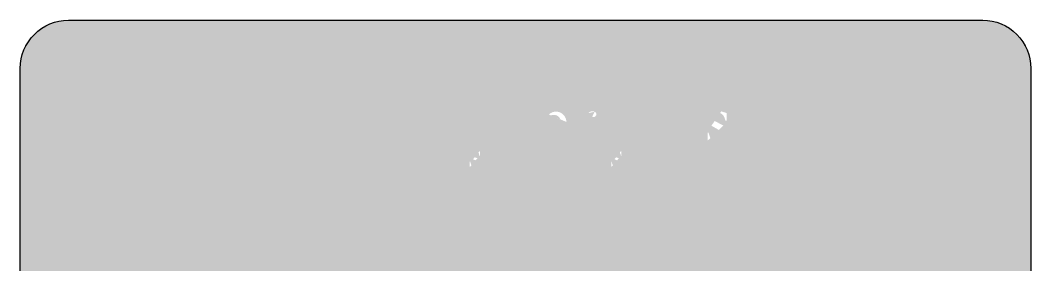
# Model space of a CAD drawing. Header units: millimetres. Extents: x 1969 to 2074, y 2991 to 3097.
# Drawn here: x 1969 to 2074, y 3071.5 to 3096.9 of the extents above; entities that cross this region are included whole.
import ezdxf

# ---------------------------------------------------------------- set-up
doc = ezdxf.new("R2010")
doc.units = ezdxf.units.MM
doc.layers.add('DIM', color=1, linetype='Continuous')
doc.layers.add('L18', color=4, linetype='Continuous')
doc.layers.add('GSCOLORFILL', color=7, linetype='Continuous', lineweight=0)

# ---------------------------------------------------------------- blocks, each defined once
blk = doc.blocks.new('*U400')
at = {"layer": 'GSCOLORFILL', "true_color": 0xf5f5f5, "transparency": 33554687}
blk.add_hatch(color=7, dxfattribs=at).paths.add_polyline_path([(-950, -1000), (950, -1000, 0.414214), (1050, -900), (1050, 900, 0.414214), (950, 1000), (-950, 1000, 0.414214), (-1050, 900), (-1050, -900, 0.414214)])
at = {"layer": 'GSCOLORFILL', "color": 7, "linetype": 'Continuous', "true_color": 0xf5f5f5, "transparency": 33554687}
blk.add_lwpolyline([(-950, -1000), (950, -1000, 0.414214), (1050, -900), (1050, 900, 0.414214), (950, 1000), (-950, 1000, 0.414214), (-1050, 900), (-1050, -900, 0.414214), (-950, -1000)], format="xyb", close=True, dxfattribs=at).dxf.unprotected_set("ltscale", 0)
blk.add_lwpolyline([(-950, -1000), (950, -1000, 0.414214), (1050, -900), (1050, 900, 0.414214), (950, 1000), (-950, 1000, 0.414214), (-1050, 900), (-1050, -900, 0.414214), (-950, -1000)], format="xyb", close=True, dxfattribs=at).dxf.unprotected_set("ltscale", 0)
blk = doc.blocks.new('*U399')
at = {"layer": 'GSCOLORFILL'}
h = blk.add_hatch(color=0, dxfattribs=at)
h.dxf.hatch_style = 1
edge = h.paths.add_edge_path()
edge.add_line((335.8, 99.6), (335.8, 100.8))
edge.add_line((335.8, 100.8), (356.7, 109))
edge.add_line((356.7, 109), (356.7, 12.7))
edge.add_line((356.7, 12.7), (364.4, 10.4))
edge.add_line((364.4, 10.4), (364.4, 9.3))
edge.add_line((364.4, 9.3), (345, 3.7))
edge.add_line((345, 3.7), (345, 13.9))
edge.add_line((345, 13.9), (344.7, 13.9))
edge.add_arc((323.9, 29.8), 26.2, 214.5805, 322.455, ccw=False)
edge.add_arc((335.2, 37.6), 39.9, 166.3393, 214.5805, ccw=False)
edge.add_arc((327.2, 39.5), 31.6, 67.6716, 166.3393, ccw=False)
edge.add_line((339.2, 68.8), (345, 66.4))
edge.add_line((345, 66.4), (345, 92.5))
edge.add_arc((338.1, 92.5), 6.95, 0, 87.3944)
edge.add_line((338.4, 99.4), (335.8, 99.6))
edge = h.paths.add_edge_path(flags=16)
edge.add_arc((327.7, 50.5), 17.6, 0, 158.3082)
edge.add_arc((353.9, 40), 45.8, 158.3082, 203.7643)
edge.add_arc((329.7, 29.4), 19.4, 203.7643, 323.7567)
edge.add_line((345.4, 17.9), (345.4, 50.5))
h = blk.add_hatch(color=0, dxfattribs=at)
h.dxf.hatch_style = 1
edge = h.paths.add_edge_path()
edge.add_line((-419.1, 4), (-331.3, 27.1))
edge.add_line((-331.3, 27.1), (-323.3, 39.9))
edge.add_line((-323.3, 39.9), (-337.7, 42))
edge.add_arc((-337.5, 43.5), 1.53, 128.5914, 261.889, ccw=False)
edge.add_line((-338.4, 44.7), (-309.3, 67.9))
edge.add_arc((-385.3, 163.1), 121.8, 308.5914, 325.0479)
edge.add_arc((-317.3, -5.3), 103.7, 72.0833, 175.2552)
edge.add_arc((-418, -0.3), 4.45, 104.7661, 127.1787, ccw=False)
h = blk.add_hatch(color=0, dxfattribs=at)
h.dxf.hatch_style = 1
edge = h.paths.add_edge_path()
edge.add_line((-314.5, 43.1), (-285.4, 40.4))
edge.add_arc((-285.6, 37.6), 2.79, -72.627, 84.621, ccw=False)
edge.add_line((-284.8, 35), (-326.2, 22))
edge.add_line((-326.2, 22), (-335.5, 2.9))
edge.add_line((-335.5, 2.9), (-221.3, 3.1))
edge.add_arc((-221.3, -12.4), 15.6, 61.658, 90.0888, ccw=False)
edge.add_arc((-317.3, -5.3), 103.7, 3.6446, 70.9089)
edge.add_line((-283.4, 92.6), (-314.5, 43.1))
h = blk.add_hatch(color=0, dxfattribs=at)
h.dxf.hatch_style = 1
edge = h.paths.add_edge_path()
edge.add_arc((-5.2, 84.5), 7.87, 0, 360)
edge = h.paths.add_edge_path()
edge.add_line((7.3, 6.7), (10.7, 6.7))
edge.add_line((10.7, 6.7), (10.7, 3.7))
edge.add_line((10.7, 3.7), (-18.1, 3.7))
edge.add_line((-18.1, 3.7), (-18.1, 6.7))
edge.add_line((-18.1, 6.7), (-14.6, 6.7))
edge.add_arc((-14.6, 11.7), 5, 270, 360)
edge.add_line((-9.6, 11.7), (-9.6, 54))
edge.add_arc((-16, 54), 6.32, 0, 80.3981)
edge.add_line((-14.9, 60.3), (-17.5, 60.7))
edge.add_line((-17.5, 60.7), (-17.5, 62.2))
edge.add_line((-17.5, 62.2), (2.3, 70.1))
edge.add_line((2.3, 70.1), (2.3, 11.7))
edge.add_arc((7.3, 11.7), 5, 180, 270)
h = blk.add_hatch(color=0, dxfattribs=at)
h.dxf.hatch_style = 1
edge = h.paths.add_edge_path()
edge.add_arc((-125.4, 47.9), 21.4, 0.2404, 133.805)
edge.add_line((-140.2, 63.3), (-147.6, 56.2))
edge.add_arc((-167.3, 47.9), 21.4, 23.0202, 133.805)
edge.add_line((-182.1, 63.3), (-188, 57.7))
edge.add_line((-188, 57.7), (-188, 69.3))
edge.add_line((-188, 69.3), (-206.9, 62.4))
edge.add_line((-206.9, 62.4), (-206.9, 60.7))
edge.add_line((-206.9, 60.7), (-204.9, 60))
edge.add_arc((-207.2, 52.9), 7.46, -0.2517, 71.4523, ccw=False)
edge.add_line((-199.8, 52.9), (-199.8, 10.7))
edge.add_arc((-203.8, 10.7), 4, -90, 0, ccw=False)
edge.add_line((-203.8, 6.7), (-207.6, 6.7))
edge.add_line((-207.6, 6.7), (-207.6, 3.7))
edge.add_line((-207.6, 3.7), (-179.8, 3.7))
edge.add_line((-179.8, 3.7), (-179.8, 6.7))
edge.add_line((-179.8, 6.7), (-182.1, 6.7))
edge.add_arc((-182.1, 12.2), 5.5, 180, 270, ccw=False)
edge.add_line((-187.6, 12.2), (-187.6, 48.5))
edge.add_arc((-174.9, 48.5), 12.7, 141.0873, 180, ccw=False)
edge.add_arc((-171.7, 45.9), 16.8, 85.3244, 141.0873, ccw=False)
edge.add_arc((-171.5, 48.9), 13.8, 0, 85.3244, ccw=False)
edge.add_line((-157.6, 48.9), (-157.6, 10.7))
edge.add_arc((-161.6, 10.7), 4, 270, 360, ccw=False)
edge.add_line((-161.6, 6.7), (-165.9, 6.7))
edge.add_line((-165.9, 6.7), (-165.9, 3.7))
edge.add_line((-165.9, 3.7), (-137.7, 3.7))
edge.add_line((-137.7, 3.7), (-137.7, 6.7))
edge.add_line((-137.7, 6.7), (-140.4, 6.7))
edge.add_arc((-140.4, 12.2), 5.5, 180, 270, ccw=False)
edge.add_line((-145.9, 12.2), (-145.9, 48.5))
edge.add_arc((-133.2, 48.5), 12.7, 141.0873, 180, ccw=False)
edge.add_arc((-130, 45.9), 16.8, 85.3244, 141.0873, ccw=False)
edge.add_arc((-129.8, 48.9), 13.8, 0, 85.3244, ccw=False)
edge.add_line((-115.9, 48.9), (-115.9, 10.7))
edge.add_arc((-119.9, 10.7), 4, -90, 0, ccw=False)
edge.add_line((-119.9, 6.7), (-124.1, 6.7))
edge.add_line((-124.1, 6.7), (-124.1, 3.7))
edge.add_line((-124.1, 3.7), (-95.2, 3.7))
edge.add_line((-95.2, 3.7), (-95.2, 6.7))
edge.add_line((-95.2, 6.7), (-98.5, 6.7))
edge.add_arc((-98.5, 12.2), 5.5, 180, 270, ccw=False)
edge.add_line((-104, 12.2), (-104, 47.9))
h = blk.add_hatch(color=0, dxfattribs=at)
h.dxf.hatch_style = 1
edge = h.paths.add_edge_path()
edge.add_arc((-35.5, 12.6), 2.75, 206.2373, 315.0675)
edge.add_arc((-39.1, 16.2), 7.84, 315.0675, 350.3861)
edge.add_line((-31.4, 14.9), (-28.9, 14.9))
edge.add_line((-28.9, 14.9), (-29.3, 12.3))
edge.add_arc((-39.6, 14.1), 10.4, 181.2201, 350.0909, ccw=False)
edge.add_line((-50, 13.9), (-56.6, 8.9))
edge.add_arc((-73.1, 30.9), 27.5, 281.3592, 306.899, ccw=False)
edge.add_arc((-70.4, 17.3), 13.7, 138.6036, 281.3592, ccw=False)
edge.add_arc((-55.2, 4), 33.8, 112.6892, 138.6036, ccw=False)
edge.add_line((-68.3, 35.2), (-50.1, 42.8))
edge.add_line((-50.1, 42.8), (-50.1, 59.8))
edge.add_arc((-56.5, 59.8), 6.45, 360, 437.2972)
edge.add_arc((-59.2, 48.2), 18.4, 77.2972, 129.5574)
edge.add_arc((-68.3, 59.3), 4.02, 129.5574, 191.3388)
edge.add_arc((-84.8, 55.9), 12.8, -34.2878, 11.3388, ccw=False)
edge.add_arc((-78.8, 51.8), 5.47, 144.2657, 325.7122, ccw=False)
edge.add_arc((-52.4, 32.8), 38, 86.5751, 144.2657, ccw=False)
edge.add_arc((-50.8, 58.8), 12, 0, 86.5751, ccw=False)
edge.add_line((-38.8, 58.8), (-38.8, 15))
edge.add_arc((-30.6, 15), 8.21, 180.3824, 206.2373)
edge = h.paths.add_edge_path(flags=16)
edge.add_line((-50.1, 39.5), (-67.7, 31.6))
edge.add_arc((-63.3, 22), 10.6, 114.1089, 270.1757)
edge.add_arc((-63.3, 27.9), 16.5, 270.1757, 306.7722)
edge.add_line((-53.5, 14.6), (-50.1, 17.2))
edge.add_line((-50.1, 17.2), (-50.1, 39.5))
h = blk.add_hatch(color=0, dxfattribs=at)
h.dxf.hatch_style = 1
edge = h.paths.add_edge_path()
edge.add_line((22.8, 3.7), (22.8, 6.7))
edge.add_line((22.8, 6.7), (27.1, 6.7))
edge.add_arc((27.1, 10.7), 4, 270, 360)
edge.add_line((31.1, 10.7), (31.1, 53.1))
edge.add_arc((23.7, 53.1), 7.4, 0, 71.4523)
edge.add_line((26.1, 60.1), (24.2, 60.7))
edge.add_line((24.2, 60.7), (24.2, 62.4))
edge.add_line((24.2, 62.4), (43.3, 69.4))
edge.add_line((43.3, 69.4), (43.3, 58.2))
edge.add_line((43.3, 58.2), (48.6, 63.3))
edge.add_arc((63.4, 47.9), 21.4, 0, 133.805, ccw=False)
edge.add_line((84.8, 47.9), (84.8, 12.2))
edge.add_arc((90.3, 12.2), 5.5, 180, 270)
edge.add_line((90.3, 6.7), (94, 6.7))
edge.add_line((94, 6.7), (94, 3.7))
edge.add_line((94, 3.7), (64.6, 3.7))
edge.add_line((64.6, 3.7), (64.6, 6.7))
edge.add_line((64.6, 6.7), (69.1, 6.7))
edge.add_arc((69.1, 10.7), 4, 270, 360)
edge.add_line((73.1, 10.7), (73.1, 48.9))
edge.add_arc((59.3, 48.9), 13.8, 0, 85.3244)
edge.add_arc((59, 45.9), 16.8, 85.3244, 138.4985)
edge.add_arc((56, 48.6), 12.7, 138.4985, 180)
edge.add_line((43.3, 48.6), (43.3, 12.2))
edge.add_arc((48.8, 12.2), 5.5, 180, 270)
edge.add_line((48.8, 6.7), (51.4, 6.7))
edge.add_line((51.4, 6.7), (51.4, 3.7))
edge.add_line((51.4, 3.7), (22.8, 3.7))
h = blk.add_hatch(color=0, dxfattribs=at)
h.dxf.hatch_style = 1
edge = h.paths.add_edge_path()
edge.add_line((124.3, 69.8), (124.3, 59.1))
edge.add_line((124.3, 59.1), (130.3, 66.1))
edge.add_arc((139.1, 58.7), 11.5, 65.8041, 139.7143, ccw=False)
edge.add_arc((141.4, 63.9), 5.76, -119.1379, 65.8041, ccw=False)
edge.add_arc((133.8, 50.3), 9.9, 60.8621, 146.9433)
edge.add_arc((129.9, 52.8), 5.27, 146.9433, 180)
edge.add_line((124.7, 52.8), (124.7, 12.2))
edge.add_arc((130.2, 12.2), 5.5, 180, 270)
edge.add_line((130.2, 6.7), (134.1, 6.7))
edge.add_line((134.1, 6.7), (134.1, 3.7))
edge.add_line((134.1, 3.7), (104.6, 3.7))
edge.add_line((104.6, 3.7), (104.6, 6.7))
edge.add_line((104.6, 6.7), (108.8, 6.7))
edge.add_arc((108.8, 10.7), 4, 270, 360)
edge.add_line((112.8, 10.7), (112.8, 54))
edge.add_arc((107.6, 54), 5.26, 0, 62.4475)
edge.add_line((110, 58.7), (106.1, 60.7))
edge.add_line((106.1, 60.7), (106.1, 62.2))
edge.add_line((106.1, 62.2), (124.3, 69.8))
h = blk.add_hatch(color=0, dxfattribs=at)
h.dxf.hatch_style = 1
edge = h.paths.add_edge_path(flags=16)
edge.add_arc((151.9, 37.3), 52.3, 335.4674, 384.5326)
edge.add_arc((185.5, 52.7), 15.4, 24.5326, 155.4674)
edge.add_arc((219.2, 37.3), 52.3, 155.4674, 204.5326)
edge.add_arc((185.5, 22), 15.4, 204.5326, 335.4674)
edge = h.paths.add_edge_path()
edge.add_arc((185.5, 37.3), 33.6, 0, 360)
h = blk.add_hatch(color=0, dxfattribs=at)
h.dxf.hatch_style = 1
edge = h.paths.add_edge_path(flags=16)
edge.add_line((262.7, 39.5), (245.2, 31.6))
edge.add_arc((249.5, 22), 10.6, 114.1089, 270.1757)
edge.add_arc((249.5, 27.9), 16.5, 270.1757, 306.7722)
edge.add_line((259.3, 14.6), (262.7, 17.2))
edge.add_line((262.7, 17.2), (262.7, 39.5))
edge = h.paths.add_edge_path()
edge.add_arc((273.2, 14.1), 10.4, 181.2201, 350.0909)
edge.add_line((283.5, 12.3), (283.9, 14.9))
edge.add_line((283.9, 14.9), (281.4, 14.9))
edge.add_arc((273.7, 16.2), 7.84, 315.0675, 350.3861, ccw=False)
edge.add_arc((277.3, 12.6), 2.75, 206.2373, 315.0675, ccw=False)
edge.add_arc((282.2, 15), 8.21, 180.3824, 206.2373, ccw=False)
edge.add_line((274, 15), (274, 58.8))
edge.add_arc((262, 58.8), 12, 360, 446.5751)
edge.add_arc((260.4, 32.8), 38, 86.5751, 144.2657)
edge.add_arc((234, 51.8), 5.47, 144.2657, 325.7122)
edge.add_arc((228, 55.9), 12.8, 325.7122, 371.3388)
edge.add_arc((244.5, 59.3), 4.02, 129.5574, 191.3388, ccw=False)
edge.add_arc((253.6, 48.2), 18.4, 77.2972, 129.5574, ccw=False)
edge.add_arc((256.3, 59.8), 6.45, 0, 77.2972, ccw=False)
edge.add_line((262.7, 59.8), (262.7, 42.8))
edge.add_line((262.7, 42.8), (244.5, 35.2))
edge.add_arc((257.6, 4), 33.8, 112.6892, 138.6036)
edge.add_arc((242.4, 17.3), 13.7, 138.6036, 281.3592)
edge.add_arc((239.7, 30.9), 27.5, 281.3592, 306.899)
edge.add_line((256.2, 8.9), (262.8, 13.9))
h = blk.add_hatch(color=0, dxfattribs=at)
h.dxf.hatch_style = 1
edge = h.paths.add_edge_path()
edge.add_arc((397.1, 19.2), 12.7, 274.735, 419.9668)
edge.add_line((403.5, 30.2), (386.3, 40.1))
edge.add_arc((394.3, 53.9), 16, 116.4194, 239.9668, ccw=False)
edge.add_arc((398.9, 44.6), 26.3, 73.0595, 116.4194, ccw=False)
edge.add_line((406.6, 69.8), (417.9, 66.4))
edge.add_line((417.9, 66.4), (417.9, 50.6))
edge.add_line((417.9, 50.6), (415.6, 50.6))
edge.add_line((415.6, 50.6), (413.6, 56.4))
edge.add_arc((397.6, 51.2), 16.9, 18.1801, 90.9925)
edge.add_arc((397.4, 58.5), 9.62, 90.9925, 242.0944)
edge.add_line((392.9, 50), (411, 40.4))
edge.add_arc((402.3, 23.8), 18.7, -64.5117, 62.0944, ccw=False)
edge.add_arc((396, 37), 33.3, 237.6662, 295.4883, ccw=False)
edge.add_line((378.2, 8.8), (378.2, 25.9))
edge.add_line((378.2, 25.9), (380, 25.9))
edge.add_line((380, 25.9), (383.2, 16.4))
edge.add_arc((397, 21), 14.6, 198.4297, 274.735)
h = blk.add_hatch(color=0, dxfattribs=at)
h.dxf.hatch_style = 1
h.paths.add_polyline_path([(-322.2, 29.5), (-293.3, 37.1), (-316.8, 39.2)])
h = blk.add_hatch(color=0, dxfattribs=at)
h.dxf.hatch_style = 1
h.paths.add_polyline_path([(-385.7, 2.8), (-345.3, 2.9), (-336.3, 18.9)])
h = blk.add_hatch(color=0, dxfattribs=at)
h.dxf.hatch_style = 1
edge = h.paths.add_edge_path()
edge.add_arc((-317.3, -5.3), 103.7, 179.9786, 235.9957)
edge.add_arc((-297, -85.2), 78.6, 162.5388, 184.4055, ccw=False)
edge.add_arc((2.2, -179.3), 392.2, 153.9549, 162.5388, ccw=False)
edge.add_line((-350.2, -7.1), (-419.3, -5.6))
edge.add_arc((-419.2, -0.9), 4.72, 248.1233, 268.7415, ccw=False)
h = blk.add_hatch(color=0, dxfattribs=at)
h.dxf.hatch_style = 1
edge = h.paths.add_edge_path()
edge.add_arc((-317.3, -5.3), 103.7, 242.71, 357.9543)
edge.add_arc((-226.3, 7.7), 20.9, 283.2006, 306.8159, ccw=False)
edge.add_line((-221.5, -12.6), (-281.9, -26.8))
edge.add_arc((-258.5, -126.8), 102.7, 103.2006, 145.136)
edge.add_line((-342.8, -68.1), (-353.1, -82.9))
edge.add_arc((-460, -8.4), 130.3, 316.8764, 325.136, ccw=False)
h = blk.add_hatch(color=0, dxfattribs=at)
h.dxf.hatch_style = 1
edge = h.paths.add_edge_path()
edge.add_arc((-228, -221.9), 215.7, 98.1202, 118.2809)
edge.add_arc((-302, -84.3), 59.4, 118.2809, 162.323)
edge.add_line((-358.7, -66.3), (-339.9, -7.4))
edge.add_line((-339.9, -7.4), (-258.5, -8.4))
h = blk.add_hatch(color=0, dxfattribs=at)
h.dxf.hatch_style = 1
edge = h.paths.add_edge_path()
edge.add_arc((-162.5, -16.1), 3.45, 100.8958, 132.7236)
edge.add_arc((-161, -17.6), 5.6, 132.7236, 162.5626)
edge.add_line((-166.3, -16), (-175.6, -45.5))
edge.add_line((-175.6, -45.5), (-176.5, -45.5))
edge.add_line((-176.5, -45.5), (-184.4, -22.4))
edge.add_line((-184.4, -22.4), (-184.5, -22.4))
edge.add_line((-184.5, -22.4), (-192.5, -45.5))
edge.add_line((-192.5, -45.5), (-193.3, -45.5))
edge.add_line((-193.3, -45.5), (-205, -14.5))
edge.add_arc((-207.6, -15.5), 2.83, 20.6626, 90)
edge.add_line((-207.6, -12.7), (-207.6, -11.6))
edge.add_line((-207.6, -11.6), (-196, -11.6))
edge.add_line((-196, -11.6), (-196, -12.7))
edge.add_line((-196, -12.7), (-197.2, -12.7))
edge.add_arc((-197.2, -15.6), 2.94, 90, 135.0514)
edge.add_arc((-198.6, -14.2), 0.908, 135.0514, 199.7198)
edge.add_line((-199.5, -14.5), (-191.1, -37.9))
edge.add_line((-191.1, -37.9), (-191, -37.9))
edge.add_line((-191, -37.9), (-185, -20.9))
edge.add_line((-185, -20.9), (-187.2, -15))
edge.add_arc((-190.5, -16.3), 3.6, 20.042, 90)
edge.add_line((-190.5, -12.7), (-191.5, -12.7))
edge.add_line((-191.5, -12.7), (-191.5, -11.6))
edge.add_line((-191.5, -11.6), (-177.9, -11.6))
edge.add_line((-177.9, -11.6), (-177.9, -12.7))
edge.add_line((-177.9, -12.7), (-179.8, -12.7))
edge.add_arc((-179.8, -14.9), 2.2, 90, 198.9203)
edge.add_line((-181.8, -15.6), (-174.3, -37.5))
edge.add_line((-174.3, -37.5), (-174.2, -37.5))
edge.add_line((-174.2, -37.5), (-168.7, -19.1))
edge.add_arc((-186.7, -13.7), 18.8, 343.4048, 354.832)
edge.add_arc((-170.5, -15.2), 2.5, 354.832, 450)
edge.add_line((-170.5, -12.7), (-171.8, -12.7))
edge.add_line((-171.8, -12.7), (-171.8, -11.6))
edge.add_line((-171.8, -11.6), (-163.1, -11.6))
edge.add_line((-163.1, -11.6), (-163.1, -12.7))
h = blk.add_hatch(color=0, dxfattribs=at)
h.dxf.hatch_style = 1
edge = h.paths.add_edge_path()
edge.add_line((-154.7, -12.7), (-153.2, -12.7))
edge.add_arc((-153.2, -15), 2.3, 0, 90, ccw=False)
edge.add_line((-150.9, -15), (-150.9, -41.7))
edge.add_arc((-153, -41.7), 2.1, -90, 0, ccw=False)
edge.add_line((-153, -43.8), (-154.6, -43.8))
edge.add_line((-154.6, -43.8), (-154.6, -44.9))
edge.add_line((-154.6, -44.9), (-128.4, -44.9))
edge.add_line((-128.4, -44.9), (-126.4, -36.2))
edge.add_line((-126.4, -36.2), (-127.5, -36))
edge.add_arc((-146.8, -25.5), 22, 309.0025, 331.4368, ccw=False)
edge.add_arc((-136.4, -38.3), 5.5, 270, 309.0025, ccw=False)
edge.add_line((-136.4, -43.8), (-144, -43.8))
edge.add_arc((-144, -41.8), 2, 180, 270, ccw=False)
edge.add_line((-146, -41.8), (-146, -28.9))
edge.add_line((-146, -28.9), (-140.7, -28.9))
edge.add_arc((-140.7, -33.9), 5.05, 8.7949, 90, ccw=False)
edge.add_line((-135.7, -33.2), (-135.4, -35.3))
edge.add_line((-135.4, -35.3), (-134.7, -35.3))
edge.add_line((-134.7, -35.3), (-134.7, -21.4))
edge.add_line((-134.7, -21.4), (-135.4, -21.4))
edge.add_line((-135.4, -21.4), (-135.9, -23.5))
edge.add_arc((-140.9, -22.2), 5.13, 270, 345.6149, ccw=False)
edge.add_line((-140.9, -27.3), (-146, -27.3))
edge.add_line((-146, -27.3), (-146, -12.7))
edge.add_line((-146, -12.7), (-138.2, -12.7))
edge.add_arc((-138.2, -20.9), 8.2, 36.8133, 90, ccw=False)
edge.add_line((-131.6, -16), (-128.9, -19.6))
edge.add_line((-128.9, -19.6), (-127.8, -19.5))
edge.add_line((-127.8, -19.5), (-130.2, -11.6))
edge.add_line((-130.2, -11.6), (-154.7, -11.6))
edge.add_line((-154.7, -11.6), (-154.7, -12.7))
h = blk.add_hatch(color=0, dxfattribs=at)
h.dxf.hatch_style = 1
edge = h.paths.add_edge_path()
edge.add_arc((-105.3, -19.6), 5.66, 191.1179, 251.0805)
edge.add_line((-107.1, -25), (-99.9, -27.4))
edge.add_arc((-102.9, -36.2), 9.27, -77.7144, 71.0805, ccw=False)
edge.add_arc((-104.5, -29), 16.7, 237.6857, 282.2856, ccw=False)
edge.add_line((-113.4, -43.1), (-115.3, -44.9))
edge.add_line((-115.3, -44.9), (-115.8, -44.9))
edge.add_line((-115.8, -44.9), (-115.8, -34.9))
edge.add_line((-115.8, -34.9), (-114.9, -34.9))
edge.add_line((-114.9, -34.9), (-114.1, -38))
edge.add_arc((-105.5, -35.9), 8.81, 193.5462, 300.9163)
edge.add_arc((-104.2, -38.1), 6.25, 300.9163, 429.1278)
edge.add_line((-102, -32.3), (-109.1, -29.6))
edge.add_arc((-105.8, -21), 9.17, 126.7598, 249.1278, ccw=False)
edge.add_arc((-104.3, -23.1), 11.8, 50.617, 126.7598, ccw=False)
edge.add_line((-96.8, -14), (-95.4, -12.8))
edge.add_line((-95.4, -12.8), (-94.7, -12.8))
edge.add_line((-94.7, -12.8), (-94.7, -22.6))
edge.add_line((-94.7, -22.6), (-95.6, -22.6))
edge.add_line((-95.6, -22.6), (-97.1, -17.4))
edge.add_arc((-103.9, -19.4), 7.09, 16.0583, 191.1179)
h = blk.add_hatch(color=0, dxfattribs=at)
h.dxf.hatch_style = 1
edge = h.paths.add_edge_path()
edge.add_line((-65.2, -12.7), (-65.2, -41.5))
edge.add_arc((-62.9, -41.5), 2.3, 180, 270)
edge.add_line((-62.9, -43.8), (-60.8, -43.8))
edge.add_line((-60.8, -43.8), (-60.8, -44.9))
edge.add_line((-60.8, -44.9), (-74.5, -44.9))
edge.add_line((-74.5, -44.9), (-74.5, -43.8))
edge.add_line((-74.5, -43.8), (-72.4, -43.8))
edge.add_arc((-72.4, -41.5), 2.3, 270, 360)
edge.add_line((-70.1, -41.5), (-70.1, -12.7))
edge.add_line((-70.1, -12.7), (-78.1, -12.7))
edge.add_arc((-78.1, -16.3), 3.6, 90, 144.9848)
edge.add_line((-81.1, -14.2), (-85.3, -20.2))
edge.add_line((-85.3, -20.2), (-85.9, -19.9))
edge.add_line((-85.9, -19.9), (-83.9, -10.9))
edge.add_arc((-80, -0.1), 11.5, 249.9743, 270)
edge.add_line((-80, -11.6), (-55, -11.6))
edge.add_arc((-55, -2.6), 9, 270, 292.6423)
edge.add_line((-51.6, -10.9), (-49.7, -19.9))
edge.add_line((-49.7, -19.9), (-50.4, -20.2))
edge.add_line((-50.4, -20.2), (-54, -14.6))
edge.add_arc((-57.5, -16.9), 4.2, 32.2949, 90)
edge.add_line((-57.5, -12.7), (-65.2, -12.7))
h = blk.add_hatch(color=0, dxfattribs=at)
h.dxf.hatch_style = 1
edge = h.paths.add_edge_path()
edge.add_line((-41.3, -12.7), (-39.8, -12.7))
edge.add_arc((-39.8, -15), 2.3, 0, 90, ccw=False)
edge.add_line((-37.5, -15), (-37.5, -41.7))
edge.add_arc((-39.6, -41.7), 2.1, -90, 0, ccw=False)
edge.add_line((-39.6, -43.8), (-41.2, -43.8))
edge.add_line((-41.2, -43.8), (-41.2, -44.9))
edge.add_line((-41.2, -44.9), (-15.1, -44.9))
edge.add_line((-15.1, -44.9), (-13.1, -36.2))
edge.add_line((-13.1, -36.2), (-14.1, -36))
edge.add_arc((-33.4, -25.5), 22, 309.0025, 331.4368, ccw=False)
edge.add_arc((-23, -38.3), 5.5, 270, 309.0025, ccw=False)
edge.add_line((-23, -43.8), (-30.6, -43.8))
edge.add_arc((-30.6, -41.8), 2, 180, 270, ccw=False)
edge.add_line((-32.6, -41.8), (-32.6, -28.9))
edge.add_line((-32.6, -28.9), (-27.3, -28.9))
edge.add_arc((-27.3, -33.9), 5.05, 8.7949, 90, ccw=False)
edge.add_line((-22.3, -33.2), (-22, -35.3))
edge.add_line((-22, -35.3), (-21.3, -35.3))
edge.add_line((-21.3, -35.3), (-21.3, -21.4))
edge.add_line((-21.3, -21.4), (-22, -21.4))
edge.add_line((-22, -21.4), (-22.5, -23.5))
edge.add_arc((-27.5, -22.2), 5.13, 270, 345.6149, ccw=False)
edge.add_line((-27.5, -27.3), (-32.6, -27.3))
edge.add_line((-32.6, -27.3), (-32.6, -12.7))
edge.add_line((-32.6, -12.7), (-24.8, -12.7))
edge.add_arc((-24.8, -20.9), 8.2, 36.8133, 90, ccw=False)
edge.add_line((-18.2, -16), (-15.5, -19.6))
edge.add_line((-15.5, -19.6), (-14.4, -19.5))
edge.add_line((-14.4, -19.5), (-16.8, -11.6))
edge.add_line((-16.8, -11.6), (-41.3, -11.6))
edge.add_line((-41.3, -11.6), (-41.3, -12.7))
h = blk.add_hatch(color=0, dxfattribs=at)
h.dxf.hatch_style = 1
edge = h.paths.add_edge_path()
edge.add_line((29.3, -44.9), (21.4, -44.9))
edge.add_line((21.4, -44.9), (14.1, -33.6))
edge.add_arc((7.6, -37.7), 7.7, 32.543, 90)
edge.add_line((7.6, -30), (6.9, -30))
edge.add_line((6.9, -30), (6.9, -41.6))
edge.add_arc((9.1, -41.6), 2.2, 180, 270)
edge.add_line((9.1, -43.8), (10.9, -43.8))
edge.add_line((10.9, -43.8), (10.9, -44.9))
edge.add_line((10.9, -44.9), (-1.6, -44.9))
edge.add_line((-1.6, -44.9), (-1.6, -43.8))
edge.add_line((-1.6, -43.8), (0, -43.8))
edge.add_arc((0, -41.8), 2, 270, 360)
edge.add_line((2, -41.8), (2, -14.9))
edge.add_arc((-0.2, -14.9), 2.2, 0, 90)
edge.add_line((-0.2, -12.7), (-1.4, -12.7))
edge.add_line((-1.4, -12.7), (-1.4, -11.6))
edge.add_line((-1.4, -11.6), (12.3, -11.6))
edge.add_arc((12.3, -29.6), 18, 68.9784, 90, ccw=False)
edge.add_arc((15.8, -20.6), 8.32, -66.5007, 68.9784, ccw=False)
edge.add_line((19.1, -28.2), (16.5, -29.4))
edge.add_arc((-30.1, -70.6), 62.2, 28.3538, 41.4928, ccw=False)
edge.add_arc((29.3, -38.5), 5.29, 208.3538, 270)
edge.add_line((29.3, -43.8), (29.3, -44.9))
edge = h.paths.add_edge_path(flags=16)
edge.add_line((6.9, -28.7), (10.9, -28.7))
edge.add_arc((10.9, -20.7), 8, 270, 450)
edge.add_line((10.9, -12.7), (8.9, -12.7))
edge.add_arc((8.9, -14.7), 2, 90, 180)
edge.add_line((6.9, -14.7), (6.9, -28.7))
h = blk.add_hatch(color=0, dxfattribs=at)
h.dxf.hatch_style = 1
edge = h.paths.add_edge_path()
edge.add_line((36.3, -44.9), (36.3, -43.8))
edge.add_line((36.3, -43.8), (38.1, -43.8))
edge.add_arc((38.1, -41.4), 2.4, 270, 360)
edge.add_line((40.5, -41.4), (40.5, -15.5))
edge.add_line((40.5, -15.5), (38.7, -13.6))
edge.add_arc((36.3, -16), 3.33, 45.3045, 90)
edge.add_line((36.3, -12.7), (36.3, -11.6))
edge.add_line((36.3, -11.6), (43.5, -11.6))
edge.add_line((43.5, -11.6), (67.4, -37.8))
edge.add_line((67.4, -37.8), (67.4, -15.1))
edge.add_arc((65, -15.1), 2.4, 0, 90)
edge.add_line((65, -12.7), (63.1, -12.7))
edge.add_line((63.1, -12.7), (63.1, -11.6))
edge.add_line((63.1, -11.6), (73, -11.6))
edge.add_line((73, -11.6), (73, -12.7))
edge.add_arc((73, -18.5), 5.8, 90, 124.8347)
edge.add_arc((71, -15.6), 2.31, 124.8347, 180)
edge.add_line((68.7, -15.6), (68.7, -44.9))
edge.add_line((68.7, -44.9), (67.6, -44.9))
edge.add_line((67.6, -44.9), (41.8, -16.9))
edge.add_line((41.8, -16.9), (41.8, -41))
edge.add_arc((44.6, -41), 2.8, 180, 270)
edge.add_line((44.6, -43.8), (46.2, -43.8))
edge.add_line((46.2, -43.8), (46.2, -44.9))
edge.add_line((46.2, -44.9), (36.3, -44.9))
h = blk.add_hatch(color=0, dxfattribs=at)
h.dxf.hatch_style = 1
edge = h.paths.add_edge_path()
edge.add_arc((128.5, -40.2), 3.58, 201.5193, 270)
edge.add_line((128.5, -43.8), (128.5, -44.9))
edge.add_line((128.5, -44.9), (115.9, -44.9))
edge.add_line((115.9, -44.9), (115.9, -43.8))
edge.add_line((115.9, -43.8), (118.2, -43.8))
edge.add_arc((118.2, -42), 1.8, 270, 379.3099)
edge.add_line((119.9, -41.4), (116.6, -32.2))
edge.add_line((116.6, -32.2), (105.2, -32.2))
edge.add_line((105.2, -32.2), (101.9, -41.1))
edge.add_arc((103.7, -41.7), 1.9, 160.035, 257.2794)
edge.add_arc((105.8, -32.7), 11.1, 257.2794, 270)
edge.add_line((105.8, -43.8), (105.8, -44.9))
edge.add_line((105.8, -44.9), (97.1, -44.9))
edge.add_line((97.1, -44.9), (97.1, -43.8))
edge.add_arc((97.1, -40.7), 3.11, 270, 338.9278)
edge.add_line((100, -41.8), (109.9, -16))
edge.add_line((109.9, -16), (109.1, -14.5))
edge.add_arc((104, -5.8), 10.1, 300.4493, 319.6508)
edge.add_line((111.6, -12.3), (113, -10.8))
edge.add_line((113, -10.8), (125.1, -41.6))
h.paths.add_polyline_path([(110.7, -17.4), (105.7, -30.9), (116.1, -30.9)], flags=16)
h = blk.add_hatch(color=0, dxfattribs=at)
h.dxf.hatch_style = 1
edge = h.paths.add_edge_path()
edge.add_arc((152.2, -36.7), 7.7, 180, 260.5185, ccw=False)
edge.add_line((144.5, -36.7), (144.5, -15.2))
edge.add_arc((147, -15.2), 2.5, 90, 180, ccw=False)
edge.add_line((147, -12.7), (148.7, -12.7))
edge.add_line((148.7, -12.7), (148.7, -11.6))
edge.add_line((148.7, -11.6), (136.1, -11.6))
edge.add_line((136.1, -11.6), (136.1, -12.7))
edge.add_line((136.1, -12.7), (137.3, -12.7))
edge.add_arc((137.3, -14.9), 2.2, 0, 90, ccw=False)
edge.add_line((139.5, -14.9), (139.5, -35.4))
edge.add_arc((149.3, -35.4), 9.8, 180, 254.9271)
edge.add_arc((153.1, -21.5), 24.2, 254.9271, 278.6012)
edge.add_arc((155.3, -35.9), 9.6, 278.6012, 360)
edge.add_line((164.9, -35.9), (164.9, -15.7))
edge.add_arc((167.9, -15.7), 3, 90, 180, ccw=False)
edge.add_line((167.9, -12.7), (168.9, -12.7))
edge.add_line((168.9, -12.7), (168.9, -11.6))
edge.add_line((168.9, -11.6), (158.5, -11.6))
edge.add_line((158.5, -11.6), (158.5, -12.7))
edge.add_line((158.5, -12.7), (160.9, -12.7))
edge.add_arc((160.9, -15.2), 2.5, 0, 90, ccw=False)
edge.add_line((163.4, -15.2), (163.4, -35.5))
edge.add_arc((154.4, -35.5), 9, 276.4623, 360, ccw=False)
edge.add_arc((153.6, -28.4), 16.2, 260.5185, 276.4623, ccw=False)
h = blk.add_hatch(color=0, dxfattribs=at)
h.dxf.hatch_style = 1
edge = h.paths.add_edge_path()
edge.add_arc((189.7, -23.1), 11.8, 50.617, 126.7598, ccw=False)
edge.add_line((197.1, -14), (198.5, -12.8))
edge.add_line((198.5, -12.8), (199.2, -12.8))
edge.add_line((199.2, -12.8), (199.2, -22.6))
edge.add_line((199.2, -22.6), (198.4, -22.6))
edge.add_line((198.4, -22.6), (196.9, -17.4))
edge.add_arc((190, -19.4), 7.09, 16.0583, 191.1179)
edge.add_arc((188.6, -19.6), 5.66, 191.1179, 251.0805)
edge.add_line((186.8, -25), (194, -27.4))
edge.add_arc((191, -36.2), 9.27, -77.7144, 71.0805, ccw=False)
edge.add_arc((189.4, -29), 16.7, 237.6857, 282.2856, ccw=False)
edge.add_line((180.5, -43.1), (178.6, -44.9))
edge.add_line((178.6, -44.9), (178.1, -44.9))
edge.add_line((178.1, -44.9), (178.1, -34.8))
edge.add_line((178.1, -34.8), (179, -34.8))
edge.add_line((179, -34.8), (179.8, -38))
edge.add_arc((188.4, -35.9), 8.81, 193.5462, 300.9163)
edge.add_arc((189.7, -38.1), 6.25, 300.9163, 429.1278)
edge.add_line((191.9, -32.3), (184.8, -29.6))
edge.add_arc((188.1, -21), 9.17, 126.7598, 249.1278, ccw=False)
h = blk.add_hatch(color=0, dxfattribs=at)
h.dxf.hatch_style = 1
edge = h.paths.add_edge_path()
edge.add_line((228.6, -12.7), (228.6, -41.5))
edge.add_arc((230.9, -41.5), 2.3, 180, 270)
edge.add_line((230.9, -43.8), (233, -43.8))
edge.add_line((233, -43.8), (233, -44.9))
edge.add_line((233, -44.9), (219.3, -44.9))
edge.add_line((219.3, -44.9), (219.3, -43.8))
edge.add_line((219.3, -43.8), (221.4, -43.8))
edge.add_arc((221.4, -41.5), 2.3, 270, 360)
edge.add_line((223.7, -41.5), (223.7, -12.7))
edge.add_line((223.7, -12.7), (215.7, -12.7))
edge.add_arc((215.7, -16.3), 3.6, 90, 144.9848)
edge.add_line((212.7, -14.2), (208.5, -20.2))
edge.add_line((208.5, -20.2), (207.9, -19.9))
edge.add_line((207.9, -19.9), (209.9, -10.9))
edge.add_arc((213.9, -0.1), 11.5, 249.9743, 270)
edge.add_line((213.9, -11.6), (238.8, -11.6))
edge.add_arc((238.8, -2.6), 9, 270, 292.6423)
edge.add_line((242.3, -10.9), (244.1, -19.9))
edge.add_line((244.1, -19.9), (243.4, -20.2))
edge.add_line((243.4, -20.2), (239.8, -14.6))
edge.add_arc((236.3, -16.9), 4.2, 32.2949, 90)
edge.add_line((236.3, -12.7), (228.6, -12.7))
h = blk.add_hatch(color=0, dxfattribs=at)
h.dxf.hatch_style = 1
edge = h.paths.add_edge_path()
edge.add_line((283.6, -44.9), (275.6, -44.9))
edge.add_line((275.6, -44.9), (268.4, -33.6))
edge.add_arc((261.9, -37.7), 7.7, 32.543, 90)
edge.add_line((261.9, -30), (261.2, -30))
edge.add_line((261.2, -30), (261.2, -41.6))
edge.add_arc((263.4, -41.6), 2.2, 180, 270)
edge.add_line((263.4, -43.8), (265.2, -43.8))
edge.add_line((265.2, -43.8), (265.2, -44.9))
edge.add_line((265.2, -44.9), (252.7, -44.9))
edge.add_line((252.7, -44.9), (252.7, -43.8))
edge.add_line((252.7, -43.8), (254.2, -43.8))
edge.add_arc((254.2, -41.8), 2, 270, 360)
edge.add_line((256.2, -41.8), (256.2, -14.9))
edge.add_arc((254, -14.9), 2.2, 0, 90)
edge.add_line((254, -12.7), (252.9, -12.7))
edge.add_line((252.9, -12.7), (252.9, -11.6))
edge.add_line((252.9, -11.6), (266.6, -11.6))
edge.add_arc((266.6, -29.6), 18, 68.9784, 90, ccw=False)
edge.add_arc((270.1, -20.6), 8.32, -66.5007, 68.9784, ccw=False)
edge.add_line((273.4, -28.2), (270.7, -29.4))
edge.add_arc((224.1, -70.6), 62.2, 28.3538, 41.4928, ccw=False)
edge.add_arc((283.6, -38.5), 5.29, 208.3538, 270)
edge.add_line((283.6, -43.8), (283.6, -44.9))
edge = h.paths.add_edge_path(flags=16)
edge.add_line((261.2, -28.7), (265.2, -28.7))
edge.add_arc((265.2, -20.7), 8, 270, 450)
edge.add_line((265.2, -12.7), (263.2, -12.7))
edge.add_arc((263.2, -14.7), 2, 90, 180)
edge.add_line((261.2, -14.7), (261.2, -28.7))
h = blk.add_hatch(color=0, dxfattribs=at)
h.dxf.hatch_style = 1
edge = h.paths.add_edge_path()
edge.add_arc((321, -40.2), 3.58, 201.5193, 270)
edge.add_line((321, -43.8), (321, -44.9))
edge.add_line((321, -44.9), (308.5, -44.9))
edge.add_line((308.5, -44.9), (308.5, -43.8))
edge.add_line((308.5, -43.8), (310.7, -43.8))
edge.add_arc((310.7, -42), 1.8, 270, 379.3099)
edge.add_line((312.4, -41.4), (309.2, -32.2))
edge.add_line((309.2, -32.2), (297.7, -32.2))
edge.add_line((297.7, -32.2), (294.5, -41.1))
edge.add_arc((296.3, -41.7), 1.9, 160.035, 257.2794)
edge.add_arc((298.3, -32.7), 11.1, 257.2794, 270)
edge.add_line((298.3, -43.8), (298.3, -44.9))
edge.add_line((298.3, -44.9), (289.6, -44.9))
edge.add_line((289.6, -44.9), (289.6, -43.8))
edge.add_arc((289.6, -40.7), 3.11, 270, 338.9278)
edge.add_line((292.5, -41.8), (302.5, -16))
edge.add_line((302.5, -16), (301.6, -14.5))
edge.add_arc((296.5, -5.8), 10.1, 300.4493, 319.6508)
edge.add_line((304.2, -12.3), (305.5, -10.8))
edge.add_line((305.5, -10.8), (317.7, -41.6))
h.paths.add_polyline_path([(303.3, -17.4), (298.2, -30.9), (308.7, -30.9)], flags=16)
h = blk.add_hatch(color=0, dxfattribs=at)
h.dxf.hatch_style = 1
edge = h.paths.add_edge_path()
edge.add_arc((340.2, -40.8), 3, 180.102, 270)
edge.add_line((340.2, -43.8), (346.6, -43.8))
edge.add_arc((346.6, -34.7), 9.1, 270, 327.0057)
edge.add_line((354.2, -39.7), (357.8, -34.1))
edge.add_line((357.8, -34.1), (358.8, -34.1))
edge.add_line((358.8, -34.1), (356.1, -44.9))
edge.add_line((356.1, -44.9), (328.4, -44.9))
edge.add_line((328.4, -44.9), (328.4, -43.8))
edge.add_line((328.4, -43.8), (329.7, -43.8))
edge.add_arc((329.7, -41.3), 2.5, 270, 360.0143)
edge.add_line((332.2, -41.3), (332.2, -15))
edge.add_arc((329.9, -15), 2.3, 0.0143, 90)
edge.add_line((329.9, -12.7), (328.6, -12.7))
edge.add_line((328.6, -12.7), (328.6, -11.6))
edge.add_line((328.6, -11.6), (341.7, -11.6))
edge.add_line((341.7, -11.6), (341.7, -12.7))
edge.add_line((341.7, -12.7), (339.9, -12.7))
edge.add_arc((339.9, -15.5), 2.8, 90, 180.102)
edge.add_line((337.1, -15.5), (337.2, -40.8))
h = blk.add_hatch(color=0, dxfattribs=at)
h.dxf.hatch_style = 1
edge = h.paths.add_edge_path()
edge.add_line((377.3, -15.2), (377.3, -41.3))
edge.add_arc((379.8, -41.3), 2.5, 179.9568, 270)
edge.add_line((379.8, -43.8), (381.8, -43.8))
edge.add_line((381.8, -43.8), (381.8, -44.9))
edge.add_line((381.8, -44.9), (368.1, -44.9))
edge.add_line((368.1, -44.9), (368.1, -43.8))
edge.add_line((368.1, -43.8), (369.9, -43.8))
edge.add_arc((369.9, -41.3), 2.5, 270, 359.9569)
edge.add_line((372.4, -41.3), (372.4, -15))
edge.add_arc((370.1, -15), 2.3, 359.9569, 450)
edge.add_line((370.1, -12.7), (368.1, -12.7))
edge.add_line((368.1, -12.7), (368.1, -11.6))
edge.add_line((368.1, -11.6), (381.8, -11.6))
edge.add_line((381.8, -11.6), (381.8, -12.7))
edge.add_line((381.8, -12.7), (379.8, -12.7))
edge.add_arc((379.8, -15.2), 2.5, 90, 179.9568)
h = blk.add_hatch(color=0, dxfattribs=at)
h.dxf.hatch_style = 1
edge = h.paths.add_edge_path()
edge.add_arc((421, -40.2), 3.58, 201.5193, 270)
edge.add_line((421, -43.8), (421, -44.9))
edge.add_line((421, -44.9), (408.5, -44.9))
edge.add_line((408.5, -44.9), (408.5, -43.8))
edge.add_line((408.5, -43.8), (410.7, -43.8))
edge.add_arc((410.7, -42), 1.8, 270, 379.3099)
edge.add_line((412.4, -41.4), (409.2, -32.2))
edge.add_line((409.2, -32.2), (397.7, -32.2))
edge.add_line((397.7, -32.2), (394.5, -41.1))
edge.add_arc((396.3, -41.7), 1.9, 160.035, 257.2794)
edge.add_arc((398.3, -32.7), 11.1, 257.2794, 270)
edge.add_line((398.3, -43.8), (398.3, -44.9))
edge.add_line((398.3, -44.9), (389.6, -44.9))
edge.add_line((389.6, -44.9), (389.6, -43.8))
edge.add_arc((389.6, -40.7), 3.11, 270, 338.9278)
edge.add_line((392.5, -41.8), (402.5, -16))
edge.add_line((402.5, -16), (401.6, -14.5))
edge.add_arc((396.5, -5.8), 10.1, 300.4493, 319.6508)
edge.add_line((404.2, -12.3), (405.5, -10.8))
edge.add_line((405.5, -10.8), (417.7, -41.6))
h.paths.add_polyline_path([(403.3, -17.4), (398.2, -30.9), (408.7, -30.9)], flags=16)

msp = doc.modelspace()

# ---------------------------------------------------------------- linework, layer by layer
at = {"layer": 'L18'}
msp.add_lwpolyline([(1974.05, 3096.85), (2069.05, 3096.85, -0.414214), (2074.05, 3091.85), (2074.05, 3001.85, -0.414214), (2069.05, 2996.85), (1974.05, 2996.85, -0.414214), (1969.05, 3001.85), (1969.05, 3091.85, -0.414214)], format="xyb", close=True, dxfattribs=at)

# ---------------------------------------------------------------- block references
at = {"layer": 'DIM', "xscale": 0.05, "yscale": 0.05, "zscale": 0.05}
msp.add_blockref('*U400', (2021.55, 3046.85), dxfattribs=at)
at = {"layer": 'DIM', "color": 28, "true_color": 0x0a0a0a, "xscale": 0.05, "yscale": 0.05, "zscale": 0.05}
msp.add_blockref('*U399', (2021.55, 3083.9), dxfattribs=at)

doc.saveas('drawing.dxf')
